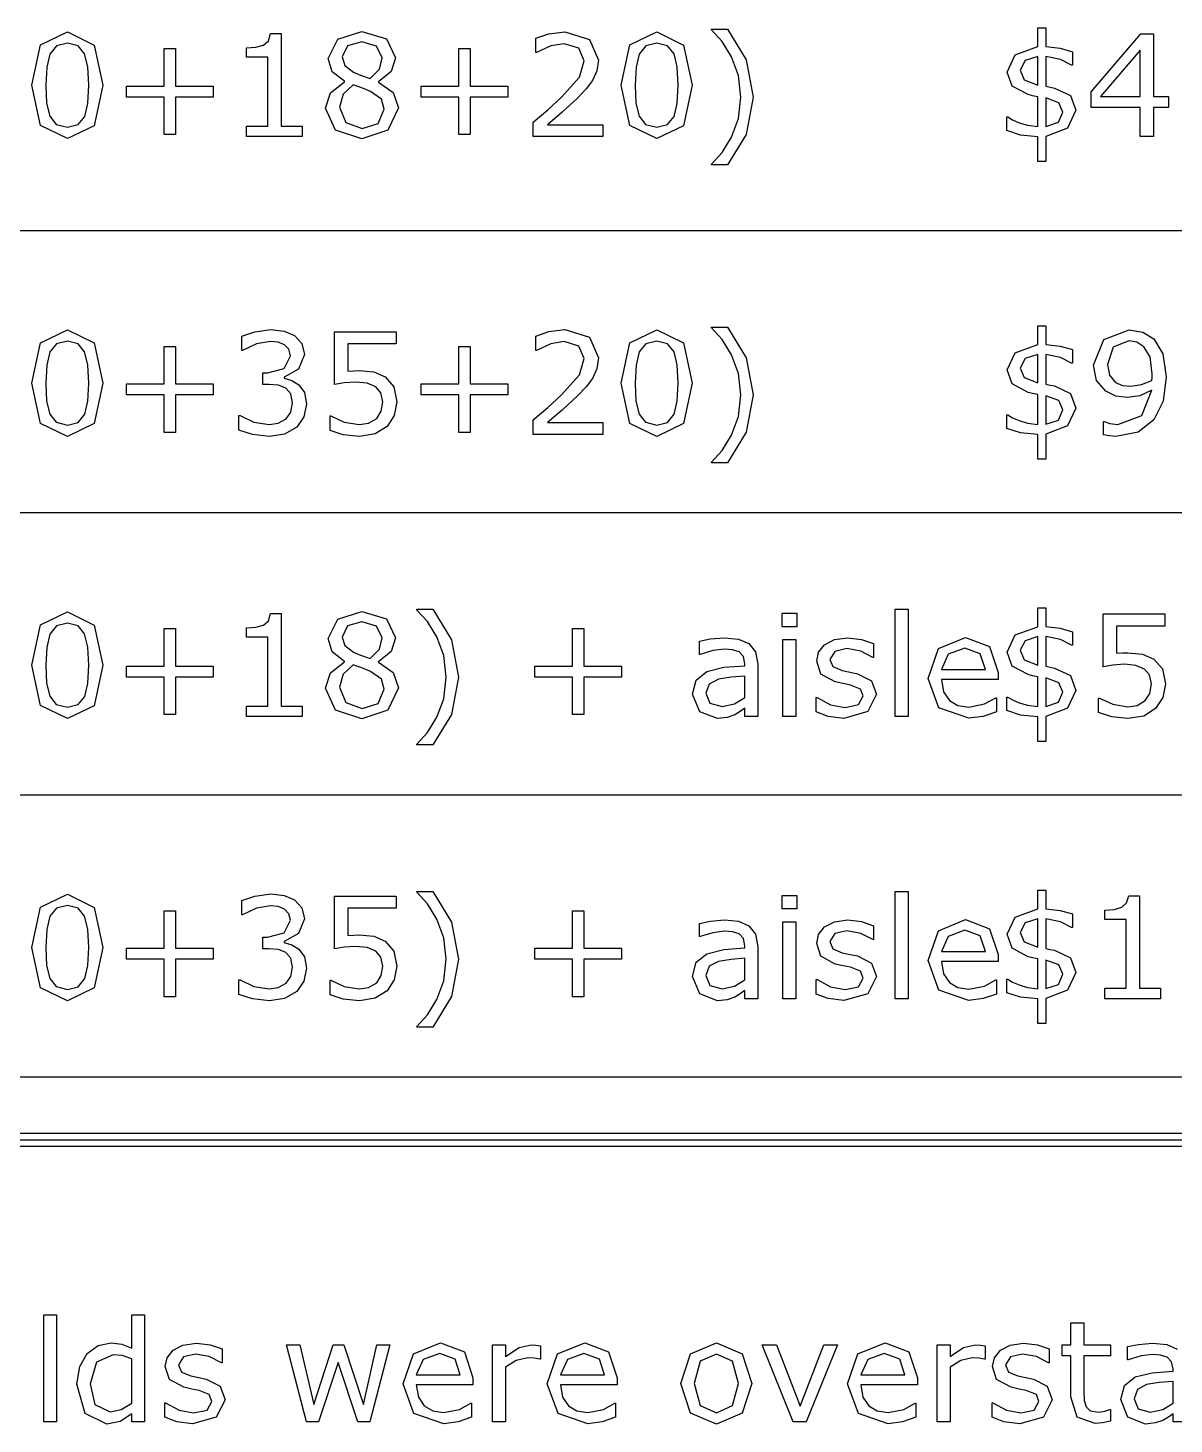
# Model space of a CAD drawing. Extents: x -1 to 182, y 89 to 480.
# Drawn here: x 67.79 to 87.14, y 115.32 to 138.89 of the extents above; entities that cross this region are included whole.
import ezdxf

# ---------------------------------------------------------------- set-up
doc = ezdxf.new("R2010")
doc.units = 0

msp = doc.modelspace()

# ---------------------------------------------------------------- linework, layer by layer
at = {"layer": 'Layer 1', "color": 7}
for points in [[(69.052028, 137.921152), (68.905525, 137.236306), (68.453229, 137.018898), (67.997445, 137.239798), (67.85443, 137.918824), (67.999768, 138.600178), (68.453229, 138.821105), (68.907851, 138.596686), (69.052028, 137.921152), (69.052028, 137.921152)], [(74.043579, 137.537454), (73.868007, 137.164233), (73.4285, 137.015405), (72.979691, 137.160741), (72.813422, 137.532824), (72.897138, 137.793253), (73.13317, 137.979308), (73.13317, 137.986187), (72.926205, 138.148985), (72.85993, 138.369885), (73.020386, 138.695454), (73.4285, 138.825682), (73.842427, 138.701275), (73.997071, 138.384993), (73.923818, 138.153615), (73.708715, 137.9769), (73.708715, 137.970021), (73.957537, 137.797936), (74.043579, 137.53748), (74.043579, 137.537454)], [(77.493363, 137.054934), (76.321342, 137.054934), (76.321342, 137.297953), (76.565515, 137.507239), (76.79457, 137.71536), (77.100365, 138.058365), (77.182917, 138.333928), (77.093388, 138.544378), (76.84573, 138.621107), (76.616675, 138.583906), (76.375992, 138.46995), (76.364377, 138.46995), (76.364377, 138.714134), (76.584131, 138.788535), (76.851556, 138.822269), (77.268973, 138.693205), (77.420126, 138.345543), (77.394541, 138.160679), (77.321289, 137.999072), (77.214318, 137.857203), (77.066654, 137.70258), (76.809694, 137.465382), (76.562033, 137.253768), (77.493371, 137.253768), (77.493363, 137.054934)], [(79.004897, 137.921152), (78.858394, 137.236306), (78.406098, 137.018898), (77.950311, 137.239798), (77.807299, 137.918824), (77.952637, 138.600178), (78.406098, 138.821105), (78.86072, 138.596686), (79.004897, 137.921152), (79.004897, 137.921152)], [(80.032741, 137.720016), (79.918793, 137.09097), (79.599047, 136.575906), (79.332784, 136.575906), (79.332784, 136.587548), (79.511843, 136.784054), (79.671135, 137.042181), (79.78508, 137.356109), (79.828102, 137.720043), (79.78508, 138.082812), (79.671135, 138.397904), (79.511843, 138.656032), (79.332784, 138.852511), (79.332784, 138.864153), (79.599047, 138.864153), (79.918793, 138.349062), (80.032741, 137.720043), (80.032741, 137.720016)], [(85.486148, 137.496761), (85.345459, 137.196777), (84.976876, 137.056098), (84.976876, 136.6352), (84.839677, 136.6352), (84.839677, 137.050277), (84.551321, 137.079355), (84.317615, 137.153756), (84.317615, 137.383996), (84.336215, 137.383996), (84.41528, 137.336318), (84.525738, 137.286312), (84.666428, 137.244455), (84.839674, 137.222494), (84.839674, 137.725943), (84.753632, 137.743405), (84.680382, 137.761926), (84.408306, 137.904933), (84.325751, 138.142132), (84.460627, 138.432803), (84.839674, 138.57118), (84.839674, 138.887436), (84.976874, 138.887436), (84.976874, 138.573508), (85.217557, 138.545595), (85.424522, 138.486302), (85.424522, 138.25839), (85.40825, 138.25839), (85.225703, 138.352581), (84.976881, 138.404916), (84.976881, 137.903769), (85.05246, 137.887365), (85.123384, 137.872284), (85.390808, 137.744384), (85.486153, 137.496708), (85.486148, 137.496761)], [(68.746233, 137.393283), (68.800883, 137.61421), (68.81599, 137.921152), (68.800883, 138.228121), (68.745072, 138.449022), (68.633449, 138.583906), (68.453229, 138.629256), (68.271844, 138.583906), (68.15906, 138.44672), (68.104413, 138.222301), (68.090469, 137.918824), (68.103249, 137.615374), (68.157896, 137.396775), (68.266028, 137.258398), (68.453226, 137.210747), (68.634611, 137.256096), (68.74623, 137.393283), (68.746233, 137.393283)], [(72.418097, 137.054934), (71.480947, 137.054934), (71.480947, 137.231675), (71.841391, 137.231675), (71.841391, 138.392057), (71.480947, 138.392057), (71.480947, 138.550198), (71.637914, 138.56184), (71.764652, 138.597876), (71.848366, 138.671139), (71.88441, 138.792054), (72.064633, 138.792054), (72.064633, 137.231702), (72.418097, 137.231702), (72.418097, 137.054934)], [(73.768013, 138.38277), (73.671509, 138.580414), (73.427339, 138.654841), (73.186656, 138.58507), (73.093639, 138.396714), (73.140147, 138.251378), (73.28316, 138.143243), (73.406408, 138.08858), (73.564538, 138.03278), (73.72383, 138.192085), (73.768013, 138.38277), (73.768013, 138.38277)], [(78.699102, 137.393283), (78.753749, 137.61421), (78.768857, 137.921152), (78.753749, 138.228121), (78.697941, 138.449022), (78.586318, 138.583906), (78.406098, 138.629256), (78.224713, 138.583906), (78.111929, 138.44672), (78.057282, 138.222301), (78.043338, 137.918824), (78.056118, 137.615374), (78.110767, 137.396775), (78.2189, 137.258398), (78.406098, 137.210747), (78.587482, 137.256096), (78.699102, 137.393283), (78.699102, 137.393283)], [(87.050003, 137.542111), (86.793043, 137.542111), (86.793043, 137.054934), (86.569801, 137.054934), (86.569801, 137.542111), (85.740783, 137.542111), (85.740783, 137.809551), (86.579104, 138.786233), (86.793043, 138.786233), (86.793043, 137.728139), (87.050003, 137.728139), (87.050003, 137.542111)], [(70.913541, 137.720016), (70.279859, 137.720016), (70.279859, 137.08634), (70.086849, 137.08634), (70.086849, 137.720016), (69.453167, 137.720016), (69.453167, 137.906045), (70.086849, 137.906045), (70.086849, 138.539721), (70.279859, 138.539721), (70.279859, 137.906045), (70.913541, 137.906045), (70.913541, 137.720016)], [(75.889974, 137.720016), (75.256293, 137.720016), (75.256293, 137.08634), (75.063282, 137.08634), (75.063282, 137.720016), (74.4296, 137.720016), (74.4296, 137.906045), (75.063282, 137.906045), (75.063282, 138.539721), (75.256293, 138.539721), (75.256293, 137.906045), (75.889974, 137.906045), (75.889974, 137.720016)], [(84.839677, 137.923481), (84.839677, 138.403699), (84.630386, 138.335092), (84.545508, 138.172294), (84.608296, 138.013016), (84.839677, 137.923481), (84.839677, 137.923481)], [(86.569801, 137.728139), (86.569801, 138.509506), (85.898911, 137.728139), (86.569801, 137.728139)], [(73.804057, 137.515361), (73.756387, 137.686282), (73.572677, 137.81651), (73.452919, 137.864188), (73.279672, 137.925809), (73.111077, 137.77116), (73.048292, 137.55026), (73.156424, 137.290968), (73.430826, 137.188654), (73.70174, 137.275861), (73.804057, 137.515361), (73.804057, 137.515361)], [(85.266393, 137.466546), (85.197792, 137.625825), (84.976876, 137.706046), (84.976876, 137.22469), (85.190818, 137.295625), (85.266393, 137.466546), (85.266393, 137.466546)], [(4.762494, 135.467436), (175.153946, 135.467436), (175.153946, 130.704942), (4.762494, 130.704942), (4.762494, 135.467436)], [(85.486148, 132.469684), (85.345459, 132.1697), (84.976876, 132.029021), (84.976876, 131.608123), (84.839677, 131.608123), (84.839677, 132.0232), (84.551321, 132.052278), (84.317615, 132.126679), (84.317615, 132.356919), (84.336215, 132.356919), (84.41528, 132.309241), (84.525738, 132.259235), (84.666428, 132.217378), (84.839674, 132.195417), (84.839674, 132.698866), (84.753632, 132.716328), (84.680382, 132.734849), (84.408306, 132.877856), (84.325751, 133.115055), (84.460627, 133.405726), (84.839674, 133.544103), (84.839674, 133.860359), (84.976874, 133.860359), (84.976874, 133.546431), (85.217557, 133.518518), (85.424522, 133.459225), (85.424522, 133.231313), (85.40825, 133.231313), (85.225703, 133.325504), (84.976881, 133.377839), (84.976881, 132.876692), (85.05246, 132.860288), (85.123384, 132.845207), (85.390808, 132.717307), (85.486153, 132.469631), (85.486148, 132.469684)], [(69.052028, 132.894075), (68.905525, 132.209229), (68.453229, 131.991821), (67.997445, 132.212721), (67.85443, 132.891747), (67.999768, 133.573101), (68.453229, 133.794028), (68.907851, 133.569609), (69.052028, 132.894075), (69.052028, 132.894075)], [(72.364612, 132.861532), (72.456467, 132.73596), (72.492511, 132.540619), (72.449493, 132.323185), (72.328568, 132.1511), (72.122767, 132.030185), (71.864645, 131.991821), (71.580941, 132.026693), (71.351886, 132.10112), (71.351886, 132.344113), (71.369322, 132.344113), (71.601864, 132.235978), (71.859989, 132.192957), (72.015794, 132.217298), (72.149506, 132.289397), (72.228569, 132.402163), (72.255313, 132.557975), (72.225082, 132.71146), (72.143691, 132.807954), (72.016955, 132.856796), (71.856499, 132.870818), (71.751856, 132.870818), (71.751856, 133.063832), (71.833245, 133.063832), (72.114623, 133.137095), (72.22043, 133.353365), (72.193689, 133.462664), (72.119275, 133.540557), (72.012304, 133.582414), (71.883243, 133.594056), (71.648373, 133.554527), (71.413505, 133.4429), (71.40189, 133.4429), (71.40189, 133.685919), (71.621644, 133.760346), (71.889069, 133.795219), (72.112311, 133.771935), (72.286719, 133.697508), (72.413454, 133.56265), (72.456475, 133.377786), (72.354156, 133.125453), (72.114637, 132.990595), (72.114637, 132.974191), (72.242536, 132.934662), (72.36462, 132.861426), (72.364612, 132.861532)], [(74.016835, 132.577819), (73.972652, 132.346441), (73.85173, 132.160413), (73.651742, 132.034842), (73.384318, 131.991821), (73.111077, 132.022036), (72.889, 132.092971), (72.889, 132.338292), (72.905272, 132.338292), (73.128513, 132.234814), (73.379661, 132.192957), (73.538953, 132.21624), (73.677317, 132.297626), (73.754056, 132.417403), (73.780798, 132.57901), (73.749405, 132.730166), (73.664527, 132.828988), (73.51686, 132.890609), (73.32385, 132.90913), (73.126188, 132.895107), (72.963408, 132.86722), (72.963408, 133.759024), (74.005204, 133.759024), (74.005204, 133.555533), (73.187812, 133.555533), (73.187812, 133.095105), (73.290131, 133.101985), (73.380822, 133.10463), (73.627321, 133.080289), (73.821493, 132.996548), (73.96567, 132.831448), (74.01683, 132.577978), (74.016835, 132.577819)], [(77.493363, 132.027857), (76.321342, 132.027857), (76.321342, 132.270876), (76.565515, 132.480162), (76.79457, 132.688283), (77.100365, 133.031288), (77.182917, 133.306851), (77.093388, 133.517301), (76.84573, 133.59403), (76.616675, 133.556829), (76.375992, 133.442873), (76.364377, 133.442873), (76.364377, 133.687057), (76.584131, 133.761458), (76.851556, 133.795192), (77.268973, 133.666128), (77.420126, 133.318466), (77.394541, 133.133602), (77.321289, 132.971995), (77.214318, 132.830126), (77.066654, 132.675503), (76.809694, 132.438305), (76.562033, 132.226691), (77.493371, 132.226691), (77.493363, 132.027857)], [(79.004897, 132.894075), (78.858394, 132.209229), (78.406098, 131.991821), (77.950311, 132.212721), (77.807299, 132.891747), (77.952637, 133.573101), (78.406098, 133.794028), (78.86072, 133.569609), (79.004897, 132.894075), (79.004897, 132.894075)], [(80.032741, 132.692939), (79.918793, 132.063893), (79.599047, 131.548829), (79.332784, 131.548829), (79.332784, 131.560471), (79.511843, 131.756977), (79.671135, 132.015104), (79.78508, 132.329032), (79.828102, 132.692966), (79.78508, 133.055735), (79.671135, 133.370827), (79.511843, 133.628955), (79.332784, 133.825434), (79.332784, 133.837076), (79.599047, 133.837076), (79.918793, 133.321985), (80.032741, 132.692966), (80.032741, 132.692939)], [(87.008146, 132.997554), (86.955822, 132.585968), (86.80002, 132.270876), (86.534918, 132.066222), (86.160523, 131.994149), (86.046577, 132.001028), (85.951235, 132.020872), (85.951235, 132.242963), (85.96285, 132.242963), (86.058195, 132.209229), (86.195395, 132.194147), (86.597696, 132.347632), (86.767452, 132.773187), (86.563977, 132.68016), (86.355851, 132.652273), (86.161676, 132.673175), (85.98843, 132.754561), (85.833789, 132.934768), (85.782629, 133.196388), (85.957037, 133.627764), (86.382592, 133.794028), (86.615137, 133.754499), (86.802335, 133.638215), (86.95465, 133.389401), (87.008135, 132.997554), (87.008146, 132.997554)], [(68.746233, 132.366206), (68.800883, 132.587133), (68.81599, 132.894075), (68.800883, 133.201044), (68.745072, 133.421945), (68.633449, 133.556829), (68.453229, 133.602179), (68.271844, 133.556829), (68.15906, 133.419643), (68.104413, 133.195224), (68.090469, 132.891747), (68.103249, 132.588297), (68.157896, 132.369698), (68.266028, 132.231321), (68.453226, 132.18367), (68.634611, 132.229019), (68.74623, 132.366206), (68.746233, 132.366206)], [(70.913541, 132.692939), (70.279859, 132.692939), (70.279859, 132.059263), (70.086849, 132.059263), (70.086849, 132.692939), (69.453167, 132.692939), (69.453167, 132.878968), (70.086849, 132.878968), (70.086849, 133.512644), (70.279859, 133.512644), (70.279859, 132.878968), (70.913541, 132.878968), (70.913541, 132.692939)], [(75.889974, 132.692939), (75.256293, 132.692939), (75.256293, 132.059263), (75.063282, 132.059263), (75.063282, 132.692939), (74.4296, 132.692939), (74.4296, 132.878968), (75.063282, 132.878968), (75.063282, 133.512644), (75.256293, 133.512644), (75.256293, 132.878968), (75.889974, 132.878968), (75.889974, 132.692939)], [(78.699102, 132.366206), (78.753749, 132.587133), (78.768857, 132.894075), (78.753749, 133.201044), (78.697941, 133.421945), (78.586318, 133.556829), (78.406098, 133.602179), (78.224713, 133.556829), (78.111929, 133.419643), (78.057282, 133.195224), (78.043338, 132.891747), (78.056118, 132.588297), (78.110767, 132.369698), (78.2189, 132.231321), (78.406098, 132.18367), (78.587482, 132.229019), (78.699102, 132.366206), (78.699102, 132.366206)], [(84.839677, 132.896404), (84.839677, 133.376622), (84.630386, 133.308015), (84.545508, 133.145217), (84.608296, 132.985939), (84.839677, 132.896404), (84.839677, 132.896404)], [(86.773276, 133.04756), (86.73607, 133.337067), (86.63375, 133.506823), (86.516315, 133.58125), (86.380277, 133.604534), (86.115178, 133.499891), (86.018672, 133.205728), (86.050065, 133.025494), (86.155874, 132.903415), (86.270981, 132.854573), (86.410509, 132.842931), (86.594216, 132.867273), (86.768624, 132.938181), (86.771006, 132.985859), (86.773387, 133.047481), (86.773276, 133.04756)], [(85.266393, 132.439469), (85.197792, 132.598748), (84.976876, 132.678969), (84.976876, 132.197613), (85.190818, 132.268548), (85.266393, 132.439469), (85.266393, 132.439469)], [(69.052028, 128.131581), (68.905525, 127.446735), (68.453229, 127.229327), (67.997445, 127.450227), (67.85443, 128.129253), (67.999768, 128.810607), (68.453229, 129.031534), (68.907851, 128.807115), (69.052028, 128.131581), (69.052028, 128.131581)], [(72.418097, 127.265363), (71.480947, 127.265363), (71.480947, 127.442104), (71.841391, 127.442104), (71.841391, 128.602486), (71.480947, 128.602486), (71.480947, 128.760627), (71.637914, 128.772269), (71.764652, 128.808305), (71.848366, 128.881568), (71.88441, 129.002483), (72.064633, 129.002483), (72.064633, 127.442131), (72.418097, 127.442131), (72.418097, 127.265363)], [(74.043579, 127.747883), (73.868007, 127.374662), (73.4285, 127.225834), (72.979691, 127.37117), (72.813422, 127.743253), (72.897138, 128.003682), (73.13317, 128.189737), (73.13317, 128.196616), (72.926205, 128.359414), (72.85993, 128.580314), (73.020386, 128.905883), (73.4285, 129.036111), (73.842427, 128.911704), (73.997071, 128.595422), (73.923818, 128.364044), (73.708715, 128.187329), (73.708715, 128.18045), (73.957537, 128.008365), (74.043579, 127.747909), (74.043579, 127.747883)], [(75.056305, 127.930445), (74.94236, 127.301399), (74.622611, 126.786335), (74.356351, 126.786335), (74.356351, 126.797977), (74.535407, 126.994483), (74.694702, 127.25261), (74.808647, 127.566538), (74.851668, 127.930472), (74.808647, 128.293241), (74.694702, 128.608333), (74.535407, 128.866461), (74.356351, 129.06294), (74.356351, 129.074582), (74.622611, 129.074582), (74.94236, 128.559491), (75.056305, 127.930472), (75.056305, 127.930445)], [(80.769903, 128.781556), (80.523407, 128.781556), (80.523407, 129.008277), (80.769903, 129.008277), (80.769903, 128.781556)], [(82.650027, 127.265363), (82.431437, 127.265363), (82.431437, 129.074555), (82.650027, 129.074555), (82.650027, 127.265363)], [(85.486148, 127.70719), (85.345459, 127.407206), (84.976876, 127.266527), (84.976876, 126.845629), (84.839677, 126.845629), (84.839677, 127.260706), (84.551321, 127.289784), (84.317615, 127.364185), (84.317615, 127.594425), (84.336215, 127.594425), (84.41528, 127.546747), (84.525738, 127.496741), (84.666428, 127.454884), (84.839674, 127.432923), (84.839674, 127.936372), (84.753632, 127.953834), (84.680382, 127.972355), (84.408306, 128.115362), (84.325751, 128.352561), (84.460627, 128.643232), (84.839674, 128.781609), (84.839674, 129.097865), (84.976874, 129.097865), (84.976874, 128.783937), (85.217557, 128.756024), (85.424522, 128.696731), (85.424522, 128.468819), (85.40825, 128.468819), (85.225703, 128.56301), (84.976881, 128.615345), (84.976881, 128.114198), (85.05246, 128.097794), (85.123384, 128.082713), (85.390808, 127.954813), (85.486153, 127.707137), (85.486148, 127.70719)], [(86.996518, 127.815325), (86.952335, 127.583947), (86.831413, 127.397919), (86.631425, 127.272348), (86.364, 127.229327), (86.09076, 127.259542), (85.868682, 127.330477), (85.868682, 127.575798), (85.884954, 127.575798), (86.108196, 127.47232), (86.359344, 127.430463), (86.518636, 127.453746), (86.656999, 127.535132), (86.733739, 127.654909), (86.76048, 127.816516), (86.729088, 127.967672), (86.644209, 128.066494), (86.496543, 128.128115), (86.303532, 128.146636), (86.10587, 128.132613), (85.943091, 128.104726), (85.943091, 128.99653), (86.984887, 128.99653), (86.984887, 128.793039), (86.167494, 128.793039), (86.167494, 128.332611), (86.269814, 128.339491), (86.360505, 128.342136), (86.607001, 128.317795), (86.801176, 128.234054), (86.945353, 128.068954), (86.996512, 127.815484), (86.996518, 127.815325)], [(68.746233, 127.603712), (68.800883, 127.824639), (68.81599, 128.131581), (68.800883, 128.43855), (68.745072, 128.659451), (68.633449, 128.794335), (68.453229, 128.839685), (68.271844, 128.794335), (68.15906, 128.657149), (68.104413, 128.43273), (68.090469, 128.129253), (68.103249, 127.825803), (68.157896, 127.607204), (68.266028, 127.468827), (68.453226, 127.421176), (68.634611, 127.466525), (68.74623, 127.603712), (68.746233, 127.603712)], [(70.913541, 127.930445), (70.279859, 127.930445), (70.279859, 127.296769), (70.086849, 127.296769), (70.086849, 127.930445), (69.453167, 127.930445), (69.453167, 128.116474), (70.086849, 128.116474), (70.086849, 128.75015), (70.279859, 128.75015), (70.279859, 128.116474), (70.913541, 128.116474), (70.913541, 127.930445)], [(73.768013, 128.593199), (73.671509, 128.790843), (73.427339, 128.86527), (73.186656, 128.795499), (73.093639, 128.607143), (73.140147, 128.461807), (73.28316, 128.353672), (73.406408, 128.299009), (73.564538, 128.243209), (73.72383, 128.402514), (73.768013, 128.593199), (73.768013, 128.593199)], [(77.80846, 127.930445), (77.174779, 127.930445), (77.174779, 127.296769), (76.981768, 127.296769), (76.981768, 127.930445), (76.348086, 127.930445), (76.348086, 128.116474), (76.981768, 128.116474), (76.981768, 128.75015), (77.174779, 128.75015), (77.174779, 128.116474), (77.80846, 128.116474), (77.80846, 127.930445)], [(80.114132, 127.265363), (79.896703, 127.265363), (79.896703, 127.403713), (79.817637, 127.347913), (79.722295, 127.292112), (79.596721, 127.247927), (79.430452, 127.229406), (79.132796, 127.345664), (79.010712, 127.642156), (79.073498, 127.880518), (79.254883, 128.02469), (79.539748, 128.095624), (79.896703, 128.123538), (79.896703, 128.157246), (79.869959, 128.280489), (79.795545, 128.357244), (79.683925, 128.39328), (79.547887, 128.402541), (79.356038, 128.379257), (79.137447, 128.314144), (79.125832, 128.314144), (79.125832, 128.536208), (79.310704, 128.574573), (79.549062, 128.595475), (79.787419, 128.572191), (79.964153, 128.495436), (80.075775, 128.357085), (80.114145, 128.146636), (80.114132, 127.265363)], [(80.75596, 127.265363), (80.537367, 127.265363), (80.537367, 128.564122), (80.75596, 128.564122), (80.75596, 127.265363)], [(82.11634, 127.639748), (81.968673, 127.347913), (81.567536, 127.233957), (81.302437, 127.267691), (81.101286, 127.343256), (81.101286, 127.588604), (81.112901, 127.588604), (81.343117, 127.464197), (81.586126, 127.418848), (81.811694, 127.465361), (81.893085, 127.611861), (81.848902, 127.728119), (81.679143, 127.795561), (81.557059, 127.819903), (81.421021, 127.850118), (81.178012, 127.982674), (81.107085, 128.198944), (81.139642, 128.3501), (81.2408, 128.476836), (81.405905, 128.562878), (81.631473, 128.595422), (81.866341, 128.566371), (82.065167, 128.497764), (82.065167, 128.264058), (82.053525, 128.264058), (81.85005, 128.367536), (81.615182, 128.410558), (81.412869, 128.364044), (81.330314, 128.228022), (81.380312, 128.107081), (81.538443, 128.040829), (81.673317, 128.012916), (81.79889, 127.987251), (82.033761, 127.867501), (82.116313, 127.639589), (82.11634, 127.639748)], [(84.1697, 127.892081), (83.212782, 127.892081), (83.248826, 127.682769), (83.347659, 127.537434), (83.490671, 127.45372), (83.674382, 127.425806), (83.940645, 127.478141), (84.132494, 127.582783), (84.144109, 127.582783), (84.144109, 127.34442), (83.918542, 127.266527), (83.676697, 127.235121), (83.172076, 127.409534), (82.990694, 127.907188), (83.163938, 128.412965), (83.62205, 128.600158), (84.026674, 128.446673), (84.169689, 128.010667), (84.1697, 127.892081)], [(84.839677, 128.13391), (84.839677, 128.614128), (84.630386, 128.545521), (84.545508, 128.382723), (84.608296, 128.223445), (84.839677, 128.13391), (84.839677, 128.13391)], [(83.956922, 128.059509), (83.869718, 128.325759), (83.610432, 128.41995), (83.330217, 128.316472), (83.212782, 128.059509), (83.956922, 128.059509)], [(73.804057, 127.72579), (73.756387, 127.896711), (73.572677, 128.026939), (73.452919, 128.074617), (73.279672, 128.136238), (73.111077, 127.981589), (73.048292, 127.760689), (73.156424, 127.501397), (73.430826, 127.399083), (73.70174, 127.48629), (73.804057, 127.72579), (73.804057, 127.72579)], [(79.896703, 127.585112), (79.896703, 127.946717), (79.660671, 127.929255), (79.446729, 127.89552), (79.294414, 127.811806), (79.236277, 127.657184), (79.303717, 127.488565), (79.509517, 127.432765), (79.719969, 127.47695), (79.896703, 127.585085), (79.896703, 127.585112)], [(85.266393, 127.676975), (85.197792, 127.836254), (84.976876, 127.916475), (84.976876, 127.435119), (85.190818, 127.506054), (85.266393, 127.676975), (85.266393, 127.676975)], [(4.762494, 125.942448), (175.153946, 125.942448), (175.153946, 121.179954), (4.762494, 121.179954), (4.762494, 125.942448)], [(69.052028, 123.369087), (68.905525, 122.684241), (68.453229, 122.466833), (67.997445, 122.687733), (67.85443, 123.366759), (67.999768, 124.048113), (68.453229, 124.26904), (68.907851, 124.044621), (69.052028, 123.369087), (69.052028, 123.369087)], [(72.364612, 123.336544), (72.456467, 123.210972), (72.492511, 123.015631), (72.449493, 122.798197), (72.328568, 122.626112), (72.122767, 122.505197), (71.864645, 122.466833), (71.580941, 122.501705), (71.351886, 122.576132), (71.351886, 122.819125), (71.369322, 122.819125), (71.601864, 122.71099), (71.859989, 122.667969), (72.015794, 122.69231), (72.149506, 122.764409), (72.228569, 122.877175), (72.255313, 123.032987), (72.225082, 123.186472), (72.143691, 123.282966), (72.016955, 123.331808), (71.856499, 123.34583), (71.751856, 123.34583), (71.751856, 123.538844), (71.833245, 123.538844), (72.114623, 123.612107), (72.22043, 123.828377), (72.193689, 123.937676), (72.119275, 124.015569), (72.012304, 124.057426), (71.883243, 124.069068), (71.648373, 124.029539), (71.413505, 123.917912), (71.40189, 123.917912), (71.40189, 124.160931), (71.621644, 124.235358), (71.889069, 124.270231), (72.112311, 124.246947), (72.286719, 124.17252), (72.413454, 124.037662), (72.456475, 123.852798), (72.354156, 123.600465), (72.114637, 123.465607), (72.114637, 123.449203), (72.242536, 123.409674), (72.36462, 123.336438), (72.364612, 123.336544)], [(74.016835, 123.052831), (73.972652, 122.821453), (73.85173, 122.635425), (73.651742, 122.509854), (73.384318, 122.466833), (73.111077, 122.497048), (72.889, 122.567983), (72.889, 122.813304), (72.905272, 122.813304), (73.128513, 122.709826), (73.379661, 122.667969), (73.538953, 122.691252), (73.677317, 122.772638), (73.754056, 122.892415), (73.780798, 123.054022), (73.749405, 123.205178), (73.664527, 123.304), (73.51686, 123.365621), (73.32385, 123.384142), (73.126188, 123.370119), (72.963408, 123.342232), (72.963408, 124.234036), (74.005204, 124.234036), (74.005204, 124.030545), (73.187812, 124.030545), (73.187812, 123.570117), (73.290131, 123.576997), (73.380822, 123.579642), (73.627321, 123.555301), (73.821493, 123.47156), (73.96567, 123.30646), (74.01683, 123.05299), (74.016835, 123.052831)], [(75.056305, 123.167951), (74.94236, 122.538905), (74.622611, 122.023841), (74.356351, 122.023841), (74.356351, 122.035483), (74.535407, 122.231989), (74.694702, 122.490116), (74.808647, 122.804044), (74.851668, 123.167978), (74.808647, 123.530747), (74.694702, 123.845839), (74.535407, 124.103967), (74.356351, 124.300446), (74.356351, 124.312088), (74.622611, 124.312088), (74.94236, 123.796997), (75.056305, 123.167978), (75.056305, 123.167951)], [(80.769903, 124.019062), (80.523407, 124.019062), (80.523407, 124.245783), (80.769903, 124.245783), (80.769903, 124.019062)], [(82.650027, 122.502869), (82.431437, 122.502869), (82.431437, 124.312061), (82.650027, 124.312061), (82.650027, 122.502869)], [(85.486148, 122.944696), (85.345459, 122.644712), (84.976876, 122.504033), (84.976876, 122.083135), (84.839677, 122.083135), (84.839677, 122.498212), (84.551321, 122.52729), (84.317615, 122.601691), (84.317615, 122.831931), (84.336215, 122.831931), (84.41528, 122.784253), (84.525738, 122.734247), (84.666428, 122.69239), (84.839674, 122.670429), (84.839674, 123.173878), (84.753632, 123.19134), (84.680382, 123.209861), (84.408306, 123.352868), (84.325751, 123.590067), (84.460627, 123.880738), (84.839674, 124.019115), (84.839674, 124.335371), (84.976874, 124.335371), (84.976874, 124.021443), (85.217557, 123.99353), (85.424522, 123.934237), (85.424522, 123.706325), (85.40825, 123.706325), (85.225703, 123.800516), (84.976881, 123.852851), (84.976881, 123.351704), (85.05246, 123.3353), (85.123384, 123.320219), (85.390808, 123.192319), (85.486153, 122.944643), (85.486148, 122.944696)], [(86.911639, 122.502869), (85.974489, 122.502869), (85.974489, 122.67961), (86.33493, 122.67961), (86.33493, 123.839992), (85.974489, 123.839992), (85.974489, 123.998133), (86.131456, 124.009775), (86.258191, 124.045811), (86.341907, 124.119074), (86.377952, 124.239989), (86.558172, 124.239989), (86.558172, 122.679637), (86.911639, 122.679637), (86.911639, 122.502869)], [(68.746233, 122.841218), (68.800883, 123.062145), (68.81599, 123.369087), (68.800883, 123.676056), (68.745072, 123.896957), (68.633449, 124.031841), (68.453229, 124.077191), (68.271844, 124.031841), (68.15906, 123.894655), (68.104413, 123.670236), (68.090469, 123.366759), (68.103249, 123.063309), (68.157896, 122.84471), (68.266028, 122.706333), (68.453226, 122.658682), (68.634611, 122.704031), (68.74623, 122.841218), (68.746233, 122.841218)], [(70.913541, 123.167951), (70.279859, 123.167951), (70.279859, 122.534275), (70.086849, 122.534275), (70.086849, 123.167951), (69.453167, 123.167951), (69.453167, 123.35398), (70.086849, 123.35398), (70.086849, 123.987656), (70.279859, 123.987656), (70.279859, 123.35398), (70.913541, 123.35398), (70.913541, 123.167951)], [(77.80846, 123.167951), (77.174779, 123.167951), (77.174779, 122.534275), (76.981768, 122.534275), (76.981768, 123.167951), (76.348086, 123.167951), (76.348086, 123.35398), (76.981768, 123.35398), (76.981768, 123.987656), (77.174779, 123.987656), (77.174779, 123.35398), (77.80846, 123.35398), (77.80846, 123.167951)], [(80.114132, 122.502869), (79.896703, 122.502869), (79.896703, 122.641219), (79.817637, 122.585419), (79.722295, 122.529618), (79.596721, 122.485433), (79.430452, 122.466912), (79.132796, 122.58317), (79.010712, 122.879662), (79.073498, 123.118024), (79.254883, 123.262196), (79.539748, 123.33313), (79.896703, 123.361044), (79.896703, 123.394752), (79.869959, 123.517995), (79.795545, 123.59475), (79.683925, 123.630786), (79.547887, 123.640047), (79.356038, 123.616763), (79.137447, 123.55165), (79.125832, 123.55165), (79.125832, 123.773714), (79.310704, 123.812079), (79.549062, 123.832981), (79.787419, 123.809697), (79.964153, 123.732942), (80.075775, 123.594591), (80.114145, 123.384142), (80.114132, 122.502869)], [(80.75596, 122.502869), (80.537367, 122.502869), (80.537367, 123.801628), (80.75596, 123.801628), (80.75596, 122.502869)], [(82.11634, 122.877254), (81.968673, 122.585419), (81.567536, 122.471463), (81.302437, 122.505197), (81.101286, 122.580762), (81.101286, 122.82611), (81.112901, 122.82611), (81.343117, 122.701703), (81.586126, 122.656354), (81.811694, 122.702867), (81.893085, 122.849367), (81.848902, 122.965625), (81.679143, 123.033067), (81.557059, 123.057409), (81.421021, 123.087624), (81.178012, 123.22018), (81.107085, 123.43645), (81.139642, 123.587606), (81.2408, 123.714342), (81.405905, 123.800384), (81.631473, 123.832928), (81.866341, 123.803877), (82.065167, 123.73527), (82.065167, 123.501564), (82.053525, 123.501564), (81.85005, 123.605042), (81.615182, 123.648064), (81.412869, 123.60155), (81.330314, 123.465528), (81.380312, 123.344587), (81.538443, 123.278335), (81.673317, 123.250422), (81.79889, 123.224757), (82.033761, 123.105007), (82.116313, 122.877095), (82.11634, 122.877254)], [(84.1697, 123.129587), (83.212782, 123.129587), (83.248826, 122.920275), (83.347659, 122.77494), (83.490671, 122.691226), (83.674382, 122.663312), (83.940645, 122.715647), (84.132494, 122.820289), (84.144109, 122.820289), (84.144109, 122.581926), (83.918542, 122.504033), (83.676697, 122.472627), (83.172076, 122.64704), (82.990694, 123.144694), (83.163938, 123.650471), (83.62205, 123.837664), (84.026674, 123.684179), (84.169689, 123.248173), (84.1697, 123.129587)], [(84.839677, 123.371416), (84.839677, 123.851634), (84.630386, 123.783027), (84.545508, 123.620229), (84.608296, 123.460951), (84.839677, 123.371416), (84.839677, 123.371416)], [(83.956922, 123.297015), (83.869718, 123.563265), (83.610432, 123.657456), (83.330217, 123.553978), (83.212782, 123.297015), (83.956922, 123.297015)], [(79.896703, 122.822618), (79.896703, 123.184223), (79.660671, 123.166761), (79.446729, 123.133026), (79.294414, 123.049312), (79.236277, 122.89469), (79.303717, 122.726071), (79.509517, 122.670271), (79.719969, 122.714456), (79.896703, 122.822591), (79.896703, 122.822618)], [(85.266393, 122.914481), (85.197792, 123.07376), (84.976876, 123.153981), (84.976876, 122.672625), (85.190818, 122.74356), (85.266393, 122.914481), (85.266393, 122.914481)], [(4.762494, 120.227561), (4.762494, 120.015683), (175.153946, 120.015683), (175.153946, 120.227561), (4.762494, 120.227561)], [(4.762494, 120.121622), (175.153946, 120.121622)], [(68.272503, 115.359128), (68.053909, 115.359128), (68.053909, 117.16832), (68.272503, 117.16832), (68.272503, 115.359128)], [(69.758456, 115.359128), (69.539863, 115.359128), (69.539863, 115.495177), (69.343365, 115.368441), (69.121285, 115.323092), (68.751541, 115.502135), (68.615503, 115.998625), (68.662011, 116.292788), (68.78991, 116.512551), (68.973621, 116.647409), (69.192212, 116.693923), (69.373596, 116.671698), (69.539863, 116.60542), (69.539863, 117.168188), (69.758456, 117.168188), (69.758456, 115.359128)], [(86.071393, 115.370743), (85.936516, 115.34402), (85.807455, 115.333437), (85.505148, 115.440408), (85.401667, 115.783413), (85.401667, 116.474081), (85.254, 116.474081), (85.254, 116.657781), (85.401667, 116.657781), (85.401667, 117.031002), (85.620257, 117.031002), (85.620257, 116.657781), (86.071393, 116.657781), (86.071393, 116.474081), (85.620257, 116.474081), (85.620257, 115.882235), (85.624914, 115.721792), (85.657471, 115.614821), (85.727234, 115.546215), (85.864433, 115.525313), (85.976055, 115.540394), (86.059769, 115.567143), (86.071385, 115.567143), (86.071393, 115.370743)], [(71.116511, 115.733513), (70.968844, 115.441678), (70.567707, 115.327722), (70.302608, 115.361456), (70.101456, 115.437021), (70.101456, 115.682369), (70.113072, 115.682369), (70.343291, 115.557962), (70.586297, 115.512613), (70.811864, 115.559126), (70.893255, 115.705626), (70.849073, 115.821884), (70.679316, 115.889326), (70.55723, 115.913668), (70.421192, 115.943883), (70.178183, 116.076439), (70.107259, 116.292709), (70.139813, 116.443865), (70.240971, 116.570601), (70.406076, 116.656643), (70.631644, 116.689187), (70.866514, 116.660136), (71.065338, 116.591529), (71.065338, 116.357823), (71.053722, 116.357823), (70.850247, 116.461301), (70.61538, 116.504323), (70.413066, 116.457809), (70.330514, 116.321787), (70.380509, 116.200846), (70.53864, 116.134594), (70.673514, 116.106681), (70.799088, 116.081016), (71.033958, 115.961266), (71.116511, 115.733354), (71.116511, 115.733513)], [(73.900059, 116.657887), (73.561707, 115.359128), (73.359394, 115.359128), (73.025694, 116.360231), (72.694319, 115.359128), (72.493168, 115.359128), (72.151329, 116.657887), (72.379222, 116.657887), (72.61758, 115.652127), (72.941977, 116.657887), (73.1222, 116.657887), (73.454736, 115.652127), (73.680304, 116.657887), (73.900059, 116.657887)], [(75.302296, 115.985846), (74.345378, 115.985846), (74.381422, 115.776534), (74.480255, 115.631199), (74.62327, 115.547485), (74.806978, 115.519571), (75.073241, 115.571906), (75.26509, 115.676548), (75.276705, 115.676548), (75.276705, 115.438185), (75.051138, 115.360292), (74.809293, 115.328886), (74.304672, 115.503299), (74.12329, 116.000953), (74.296534, 116.50673), (74.754646, 116.693923), (75.15927, 116.540438), (75.302285, 116.104432), (75.302296, 115.985846)], [(76.444085, 116.419524), (76.43247, 116.419524), (76.337125, 116.435928), (76.228992, 116.441749), (76.033656, 116.396399), (75.852274, 116.281306), (75.852274, 115.359128), (75.633681, 115.359128), (75.633681, 116.657887), (75.852274, 116.657887), (75.852274, 116.466037), (76.081328, 116.613701), (76.284803, 116.657887), (76.367356, 116.654447), (76.444096, 116.643864), (76.444085, 116.419524)], [(77.737028, 115.985846), (76.780111, 115.985846), (76.816155, 115.776534), (76.914987, 115.631199), (77.058, 115.547485), (77.24171, 115.519571), (77.507973, 115.571906), (77.699822, 115.676548), (77.711438, 115.676548), (77.711438, 115.438185), (77.48587, 115.360292), (77.244025, 115.328886), (76.739405, 115.503299), (76.558022, 116.000953), (76.731266, 116.50673), (77.189378, 116.693923), (77.594002, 116.540438), (77.737017, 116.104432), (77.737028, 115.985846)], [(80.012468, 116.007912), (79.849686, 115.506792), (79.413667, 115.323092), (78.975324, 115.506792), (78.813706, 116.007912), (78.975324, 116.509059), (79.413667, 116.693923), (79.849686, 116.509059), (80.012468, 116.007912), (80.012468, 116.007912)], [(81.456565, 116.657887), (80.931016, 115.359128), (80.711261, 115.359128), (80.189202, 116.657887), (80.426395, 116.657887), (80.828696, 115.62424), (81.227508, 116.657887), (81.456565, 116.657887)], [(82.808806, 115.985846), (81.851889, 115.985846), (81.887933, 115.776534), (81.986763, 115.631199), (82.129778, 115.547485), (82.313488, 115.519571), (82.579749, 115.571906), (82.771598, 115.676548), (82.783213, 115.676548), (82.783213, 115.438185), (82.557646, 115.360292), (82.315798, 115.328886), (81.81118, 115.503299), (81.629795, 116.000953), (81.803042, 116.50673), (82.261151, 116.693923), (82.665778, 116.540438), (82.808793, 116.104432), (82.808806, 115.985846)], [(83.950596, 116.419524), (83.938957, 116.419524), (83.843614, 116.435928), (83.735482, 116.441749), (83.540146, 116.396399), (83.358761, 116.281306), (83.358761, 115.359128), (83.14017, 115.359128), (83.14017, 116.657887), (83.358761, 116.657887), (83.358761, 116.466037), (83.587815, 116.613701), (83.79129, 116.657887), (83.873846, 116.654447), (83.950585, 116.643864), (83.950596, 116.419524)], [(85.084244, 115.733513), (84.93658, 115.441678), (84.535441, 115.327722), (84.270342, 115.361456), (84.069192, 115.437021), (84.069192, 115.682369), (84.080808, 115.682369), (84.311027, 115.557962), (84.554035, 115.512613), (84.779603, 115.559126), (84.860991, 115.705626), (84.816809, 115.821884), (84.647052, 115.889326), (84.524966, 115.913668), (84.388928, 115.943883), (84.145922, 116.076439), (84.074995, 116.292709), (84.107552, 116.443865), (84.208707, 116.570601), (84.373812, 116.656643), (84.59938, 116.689187), (84.83425, 116.660136), (85.033074, 116.591529), (85.033074, 116.357823), (85.021458, 116.357823), (84.817983, 116.461301), (84.583113, 116.504323), (84.3808, 116.457809), (84.298247, 116.321787), (84.348243, 116.200846), (84.506374, 116.134594), (84.64125, 116.106681), (84.766824, 116.081016), (85.001691, 115.961266), (85.084244, 115.733354), (85.084244, 115.733513)], [(87.344569, 115.359102), (87.12714, 115.359102), (87.12714, 115.497452), (87.048077, 115.441651), (86.952732, 115.385851), (86.827161, 115.341666), (86.660891, 115.323145), (86.363236, 115.439402), (86.241149, 115.735894), (86.303937, 115.974257), (86.485319, 116.118428), (86.770185, 116.189363), (87.12714, 116.217277), (87.12714, 116.250984), (87.100398, 116.374227), (87.025984, 116.450983), (86.914365, 116.487019), (86.778327, 116.496279), (86.586477, 116.472996), (86.367887, 116.407882), (86.356272, 116.407882), (86.356272, 116.629947), (86.541144, 116.668311), (86.779501, 116.689213), (87.017859, 116.66593), (87.194592, 116.589174)], [(69.539863, 115.678877), (69.539863, 116.42418), (69.381735, 116.478817), (69.22942, 116.493898), (68.94339, 116.365999), (68.84107, 116.003229), (68.920136, 115.65091), (69.173609, 115.53116), (69.361968, 115.571853), (69.539863, 115.678824), (69.539863, 115.678877)], [(75.089518, 116.153274), (75.002314, 116.419524), (74.743028, 116.513715), (74.462813, 116.410237), (74.345378, 116.153274), (75.089518, 116.153274)], [(77.52425, 116.153274), (77.437046, 116.419524), (77.17776, 116.513715), (76.897546, 116.410237), (76.780111, 116.153274), (77.52425, 116.153274)], [(79.786901, 116.007912), (79.688068, 116.382323), (79.413667, 116.505566), (79.136942, 116.382323), (79.039274, 116.007912), (79.138104, 115.63702), (79.413667, 115.511448), (79.686907, 115.635855), (79.786901, 116.007912), (79.786901, 116.007912)], [(82.596029, 116.153274), (82.508825, 116.419524), (82.249539, 116.513715), (81.969322, 116.410237), (81.851889, 116.153274), (82.596029, 116.153274)], [(87.12714, 115.67885), (87.12714, 116.040456), (86.891108, 116.022993), (86.677169, 115.989259), (86.524853, 115.905545), (86.466717, 115.750923), (86.534154, 115.582304), (86.739957, 115.526503), (86.950409, 115.570689), (87.12714, 115.678824), (87.12714, 115.67885)]]:
    msp.add_lwpolyline(points, dxfattribs=at)

doc.saveas('drawing.dxf')
